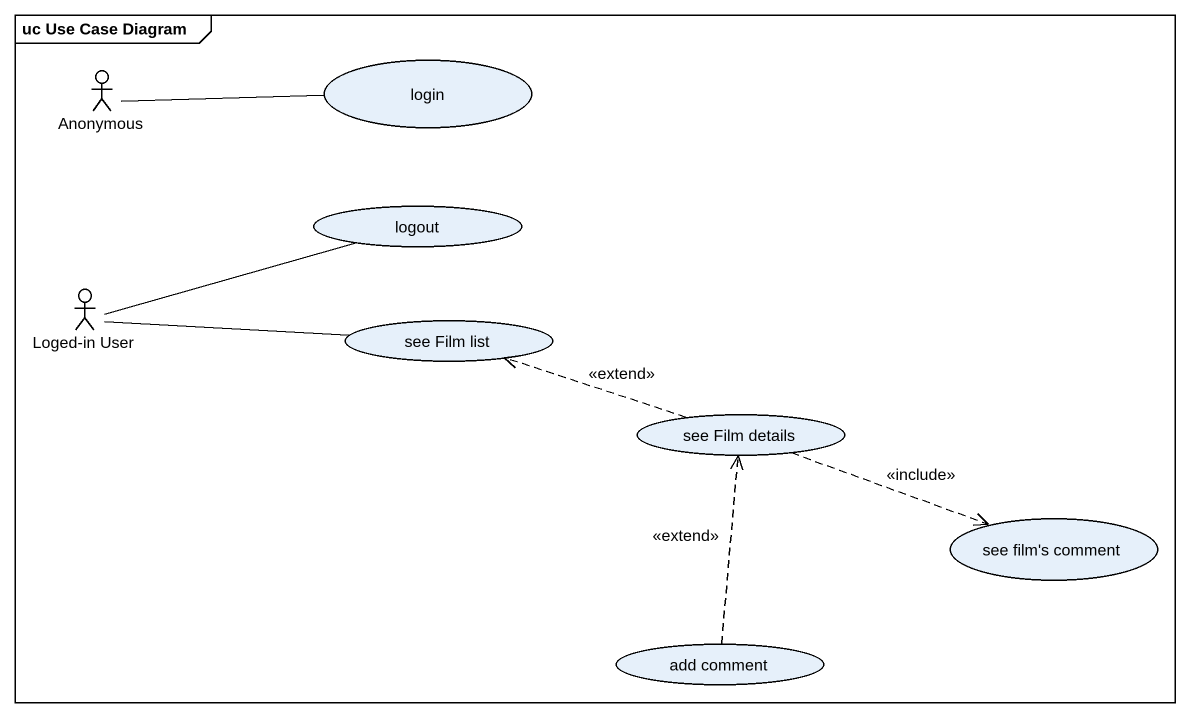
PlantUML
@startuml
mainframe uc Use Case Diagram
usecase login
actor Anonymous
usecase logout
actor "Loged-in User" as Loged_in_User
usecase "see Film list" as see_Film_list
usecase "see Film details" as see_Film_details
usecase "see film's comment" as see_film_s_comment
usecase "add comment" as add_comment
Anonymous -right- login
Loged_in_User -right- logout
Loged_in_User -right- see_Film_list
see_Film_details .left.> see_Film_list : <<extend>>
see_Film_details .right.> see_film_s_comment : <<include>>
add_comment .up.> see_Film_details : <<extend>>
@enduml
